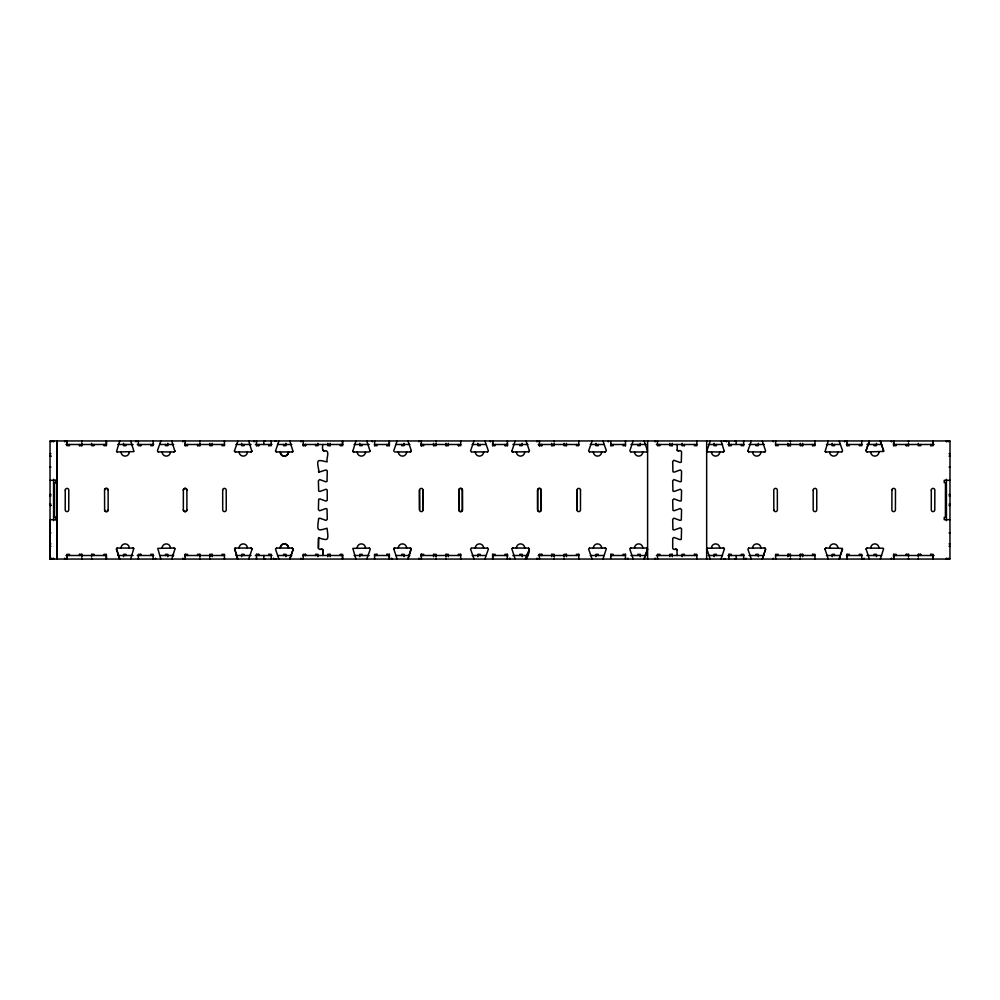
<?xml version="1.0" encoding="UTF-8"?>
<svg xmlns="http://www.w3.org/2000/svg" width="1000" height="1000" viewBox="0 0 1000 1000"><rect width="100%" height="100%" fill="white"/><g stroke="black" fill="none" stroke-linecap="round" stroke-linejoin="round"><path stroke-width="1.5" d="M50.038 559.05L50.038 440.95L950 440.95L949.95 559.05L50 559.05L50 519.688L55.775 519.688L55.775 517.325L54.525 517.325L54.525 482.675L55.775 482.675L55.775 480.312L50 480.312M321.262 548.812L322.812 549.637L322.837 555.5L322.713 549.375L319.363 549.338L318.425 548.438L318.675 537.863M318.675 518.575C316.925 531.225 317.05 531.237 327.025 528.225C328.738 540.9 328.65 540.862 318.675 537.863M319.1 472.1L326.037 469.938L327.275 470.85L327.025 481.425L325.775 481.788L319.65 479.575L318.387 480.763L318.675 491.075L319.925 491.438L326.037 489.225L327.175 489.875L327.262 500.225L326.037 501.125L319.913 498.913L318.675 499.288L318.387 509.6L319.65 510.775L325.775 508.562L327.013 508.925L327.287 519.237L326.037 520.425L319.913 518.212L318.675 518.575M322.85 444.487C322.262 446.85 321.875 453.338 326.05 450.65C330.025 451.95 325.863 459.2 327.163 461.9C317.113 459.837 316.25 458.312 319.175 472.1M342.537 555.5L342.525 559.05L342.587 554.325L340.175 554.325L340.175 555.5M116.538 451.438L119.725 440.95M160.837 441.037L157.4 450.788L158.212 451.887M248.738 558.875L252.138 548.987M408.013 558.875L411.112 548.562M630.588 451.887L629.837 450.788L633.15 440.95M644.112 559.05L647.55 549.212L646.95 548.225M751.325 441.037L747.887 450.788L748.7 451.887M762.225 559.05L765.6 549.212L765.062 548.225M828.25 441.037L825.125 451.438M839.225 558.875L842.387 548.562M869.425 440.95L865.987 450.788L867.013 451.95M171.737 559.05L175.025 548.775M474.012 440.95L470.575 450.788L471.175 451.775M484.913 559.05L488.35 549.212L487.55 548.112M603 559.05L606.287 548.775M762.288 559.05L765.662 549.212M116.312 549.212L119.725 559.05L116.538 548.562M174.925 451.438L171.737 440.95M278.85 558.8L275.5 549.212L276.525 548.05M411.312 450.788L411.112 451.438M471.175 548.225L470.575 549.212L473.988 558.8M529.4 450.788L528.663 451.887M589.462 548.112L588.663 549.212L592.1 559.05M646.95 451.775L647.487 450.788L644.112 440.95M706.862 548.987L710.212 559.05M828.25 559.05L824.95 548.987M869.362 558.962L866.062 548.987M880.325 440.95L883.612 451.225M355.913 441.125L352.738 451.438M880.4 558.875L883.612 548.775M130.738 558.713L133.812 548.562M293.263 549.212L289.837 559.05L293.188 548.987M366.85 558.787L370.262 549.212L369.45 548.112M592.075 441.2L588.663 450.788L589.462 451.887M710.188 441.2L706.862 451.012M278.825 441.287L275.512 451.012M396.987 441.287L393.675 451.012M408.038 558.713L411.287 548.987M644.137 558.787L647.487 549.212M721.137 558.787L724.463 548.775M869.375 441.287L865.987 450.788M839.325 558.713L842.588 549.212M252.138 451.012L251.125 451.95M234.525 548.775L237.763 559.05L234.638 548.562M293.012 451.438L289.95 441.287M353.663 451.975L369.075 451.975L370.238 451.012M133.912 451.225L130.7 441.125M175.15 451.012L173.925 451.975M370.112 451.225L366.838 441.125M393.612 548.987L394.188 548.225M393.738 548.775L397 558.8M511.838 548.775L515.125 558.962M630.588 548.112L629.837 549.212L633.212 559.05M706.8 548.987L707.588 548.112M824.887 548.987L825.9 548.05M866 548.987L867.013 548.05M172.675 556.337L173.512 553.962M234.4 451.012L237.775 441.287M511.838 451.225L515.075 441.287M529.462 549.212C519.513 569.65 531.987 553.2 528.663 548.112M173.988 548.025L157.75 548.375L160.75 558.8M251.9 451.438L248.725 440.95M605.188 451.975L606.375 450.788L603 440.95M724.463 451.225L723.312 451.975M748.7 548.112L747.887 549.212L751.325 559.05M724.3 451.438L721.225 441.287M293.075 451.438L292.238 451.95M411.175 451.438L410.337 451.95M393.787 548.562L394.625 548.05M487.55 451.887L488.35 450.788L484.925 441.037M883.562 451.438L866.95 451.95M133.713 451.625L117.25 451.95M116.638 548.375L117.312 548.05M234.725 548.375L235.413 548.05M765.062 451.775L765.6 450.788L762.337 441.287M842.05 451.775L842.588 450.788L839.287 441.287M528.938 451.775L512.875 451.975M512.225 548.225L512.938 548.025M764.425 451.975L765.125 451.775M630.312 548.225L631.013 548.025M707.312 548.225L723.363 548.025M677.125 444.487L677.262 450.625L680.6 450.662L681.575 451.825L681.3 462.137L680.062 462.5L673.925 460.288L672.675 461.475L672.95 471.775L674.2 472.15L680.325 469.938L681.575 471.112L681.3 481.425L680.05 481.788L673.925 479.575L672.675 480.763L672.95 491.075L674.2 491.438L680.325 489.225L681.575 490.4L681.3 500.712L680.05 501.087L673.925 498.875L672.675 500.05L672.95 510.363L674.2 510.725L680.325 508.512L681.575 509.688L681.3 520L680.05 520.375L673.925 518.162L672.675 519.338L672.95 529.65L674.2 530.013L680.325 527.8L681.55 528.713L681.3 539.288L680.05 539.663L673.925 537.45L672.712 538.362L672.712 548.438L673.65 549.338L676.988 549.375L677.125 555.5M487.612 451.887L471.763 451.975M369.513 548.112L352.825 548.375L355.925 559.05M589.412 548.112L605.25 548.025M748.637 548.112L764.488 548.025M324.438 451.188L322.85 450.075M678.713 451.188L677.125 450.075M675.537 548.812L677.125 549.913M251.188 451.95L235.35 451.95M292.3 451.95L276.462 451.95M410.4 451.95L394.562 451.95M841.675 451.95L825.837 451.95M117.25 548.05L133.1 548.05M235.35 548.05L251.188 548.05M276.462 548.05L292.3 548.05M394.562 548.05L410.4 548.05M825.837 548.05L842.3 548.375M866.95 548.05L883.225 548.225M50.038 441.287L53.587 441.287M946.413 441.287L949.95 441.287M263.825 441.388L264.988 440.95M736.175 441.388L735.013 440.95M65.925 444.487L106.438 444.487L106.337 440.95L106.45 445.675L104.025 445.675L104.025 444.487M117.85 444.487L133.088 444.487M137.225 444.487L153.75 444.487M159.75 444.487L173.688 444.487M184.562 444.487L224.537 444.487M235.938 444.487L251.088 444.487M255.325 444.487L272.013 444.487M277.5 444.487L291.788 444.487M302.663 444.487L342.638 444.487M354.038 444.487L369.188 444.487M374.513 444.487L389.288 444.487M395.95 444.487L409.875 444.487M420.763 444.487L460.725 444.487M472.137 444.487L485.95 444.487M492.612 444.487L507.375 444.487M512.825 444.487L527.975 444.487M538.263 444.487L578.825 444.487M590.237 444.487L604.05 444.487M610.712 444.487L625.475 444.487M630.925 444.487L646.075 444.487M656.363 444.487L696.925 444.487M708.337 444.487L722.5 444.487M727.987 444.487L744.25 444.487M749.025 444.487L764.175 444.487M775.462 444.487L815.025 444.487M826.438 444.487L840.25 444.487M846.4 444.487L862.35 444.487M866.9 444.487L881.663 444.487M893.562 444.487L934.075 444.487M79.425 445.675L81.85 445.675L81.85 443.312M140.725 445.675L140.725 444.487L140.787 445.675L138.363 445.675L138.4 440.95M185.075 440.95L185.125 445.675L187.55 445.675L187.488 444.487M197.525 445.675L199.95 445.675L199.95 443.312M256.462 445.675L258.875 445.675M268.913 445.675L268.913 444.487L268.85 445.675L271.275 445.675L271.175 440.95M303.163 445.675L305.587 445.675L305.587 444.487M330.238 443.312L330.2 445.675L327.775 445.675L327.837 443.312M374.55 445.675L376.975 445.675L376.912 444.487M387.013 445.675L387.013 444.487L386.95 445.675L389.375 445.675L389.363 440.95M445.988 445.675L445.988 443.312L445.925 445.675L448.35 445.675L448.325 443.312M458.325 445.675L460.75 445.675L460.688 440.95M492.713 445.675L492.7 440.95L492.612 445.675L495.075 445.675L495.012 444.487M505.05 445.675L507.475 445.675L507.475 443.312M539.425 445.675L541.85 445.675L541.85 444.487M566.425 443.312L566.45 445.675L564.025 445.675L564.025 443.312M610.8 441.538L610.712 445.675L613.162 445.675L613.162 444.487M625.55 445.675L623.138 445.675L623.2 444.487M684.475 445.675L682.05 445.675L682.125 443.312M728.9 441.538L728.85 445.675L731.275 445.675L731.213 444.487M788.012 445.675L790.438 445.675M802.638 444.487L802.638 445.675L800.212 445.675L800.275 443.312M812.675 445.675L812.675 444.487L812.613 445.675L815.037 445.675L814.975 440.95M906.112 445.675L908.538 445.675M930.775 445.675L930.775 444.487L930.713 445.675L933.138 445.675L933.075 440.95M883.713 450.788L880.337 441.125M173.988 451.975L158.15 451.887M605.25 451.975L589.412 451.887M630.95 451.975L646.363 451.975M723.363 451.975L707.525 451.887M764.488 451.975L748.637 451.887M50.038 453.663L50.925 453.663M949.062 453.663L949.95 453.663M50.038 467.125L50.925 467.125M949.062 467.125L949.95 467.125M950 480.312L944.225 480.312L944.225 482.675L945.475 482.675L945.413 517.325L944.225 517.325L944.225 519.688L950 519.688M108.112 490.163L108.162 509.837A1.775 1.775 0 0 1 106.388 511.613A1.775 1.775 0 0 1 104.612 509.837L104.55 490.163A1.775 1.775 0 0 1 106.325 488.387A1.775 1.775 0 0 1 108.1 490.163A1.775 1.775 0 0 0 106.388 488.387A1.775 1.775 0 0 0 104.612 490.163M183.287 490.163L183.337 490.163A1.775 1.775 0 0 1 185.125 488.387A1.775 1.775 0 0 1 186.9 490.163L186.9 509.837A1.775 1.775 0 0 1 185.125 511.613A1.775 1.775 0 0 1 183.35 509.837L183.35 490.163A1.775 1.775 0 0 1 185.062 488.387A1.775 1.775 0 0 1 186.838 490.163L186.9 490.163M419.5 490.163L419.538 490.163A1.775 1.775 0 0 1 421.262 488.387A1.775 1.775 0 0 1 423.025 490.163L423.088 509.837A1.775 1.775 0 0 1 421.325 511.613A1.775 1.775 0 0 1 419.55 509.837L419.487 490.163L419.538 509.837M462.438 509.837L462.413 509.837A1.775 1.775 0 0 1 460.625 511.613A1.775 1.775 0 0 1 458.913 509.837L458.913 490.163A1.775 1.775 0 0 1 460.688 488.387A1.775 1.775 0 0 1 462.388 490.163L462.45 509.837A1.775 1.775 0 0 1 460.688 511.613A1.775 1.775 0 0 1 458.85 509.837L458.85 490.163A1.775 1.775 0 0 1 460.625 488.387A1.775 1.775 0 0 1 462.45 490.163M50.038 494.513L50.925 494.475M949.062 494.513L949.95 494.475M50.038 495.863L50.925 495.863M949.062 495.863L949.95 495.863M50.038 504.137L50.925 504.137M949.062 504.137L949.95 504.137M104.575 509.837L104.6 509.837A1.775 1.775 0 0 0 106.325 511.613A1.775 1.775 0 0 0 108.1 509.837L108.15 509.837M183.312 509.837L183.35 509.837A1.775 1.775 0 0 0 185.062 511.613A1.775 1.775 0 0 0 186.838 509.837M423.075 509.837L423.025 490.163M576.975 509.837L577.013 490.163A1.775 1.775 0 0 1 578.775 488.387A1.775 1.775 0 0 1 580.55 490.163M50.038 532.875L50.925 532.875M949.062 532.875L949.95 532.875M50.038 543.85L50.925 543.888M949.062 543.888L949.95 543.85M50.038 546.337L50.925 546.337M949.062 546.337L949.95 546.337M471.763 548.025L487.612 548.112M512.875 548.025L528.725 548.112M630.95 548.025L646.363 548.025M79.425 554.325L81.85 554.325L81.85 556.688M91.625 554.325L94.05 554.325L94.05 555.5M140.725 554.325L140.725 555.5L140.787 554.325L138.363 554.325L138.4 559.05M185.075 559.05L185.125 554.325L187.55 554.325L187.488 555.5M212.15 554.325L209.725 554.325L209.788 556.688M256.462 554.325L258.875 554.325M268.913 554.325L268.913 555.5L268.85 554.325L271.275 554.325L271.262 559.05M330.238 556.688L330.2 554.325L327.775 554.325L327.8 556.688M376.975 554.325L374.55 554.325L374.6 559.05M387.013 554.325L387.013 555.5L386.95 554.325L389.375 554.325L389.363 559.05M445.988 554.325L445.988 556.688L445.925 554.325L448.35 554.325L448.325 556.688M460.75 554.325L458.325 554.325L458.387 555.5M492.713 554.325L492.7 559.05L492.612 554.325L495.075 554.325L495.012 555.5M566.425 556.688L566.45 554.325L564.025 554.325L564 556.688M578.837 554.325L576.425 554.325L576.425 555.5M610.8 558.462L610.737 554.325L613.162 554.325L613.1 555.5M625.55 554.325L623.138 554.325L623.138 555.5M694.45 554.325L696.862 554.325L696.825 559.05M728.812 559.05L728.85 554.325L731.275 554.325L731.213 555.5M788.012 554.325L790.438 554.325M800.212 554.325L802.638 554.325L802.638 555.5M812.675 554.325L812.675 555.5L812.613 554.325L815.037 554.325L814.925 559.05M906.112 554.325L908.538 554.325M918.312 554.325L920.738 554.325M930.775 554.325L930.775 555.5L930.713 554.325L933.138 554.325L933.075 559.05M65.925 555.5L106.438 555.5L106.337 559.05L106.388 554.325L104.025 554.325L104.087 555.5M117.85 555.5L133.088 555.5M137.225 555.5L153.75 555.5M159.75 555.5L173.688 555.5M184.562 555.5L224.537 555.5M235.938 555.5L251.088 555.5M255.325 555.5L272.013 555.5M277.5 555.5L291.788 555.5M302.663 555.5L342.638 555.5M354.038 555.5L369.188 555.5M374.513 555.5L389.288 555.5M395.95 555.5L409.875 555.5M420.763 555.5L460.725 555.5M472.137 555.5L485.95 555.5M492.612 555.5L507.375 555.5M512.825 555.5L527.975 555.5M538.263 555.5L578.825 555.5M590.237 555.5L604.05 555.5M610.712 555.5L625.475 555.5M630.925 555.5L646.075 555.5M656.363 555.5L696.925 555.5M708.337 555.5L722.5 555.5M727.987 555.5L744.25 555.5M749.025 555.5L764.175 555.5M775.462 555.5L815.025 555.5M826.438 555.5L840.25 555.5M846.4 555.5L862.35 555.5M866.9 555.5L881.663 555.5M893.562 555.5L934.075 555.5M263.825 558.612L264.988 559.05M276 559.05L274.825 559.05M736.175 558.612L735.013 559.05M50.038 558.713L53.587 558.713M946.413 558.713L949.95 558.713M512.938 451.975L512.225 451.775M353.725 451.975L352.675 451.438M235.625 451.975L234.925 451.775M764.425 548.025L765.312 548.375M723.312 548.025L724.013 548.225M605.188 548.025L605.9 548.225M173.925 548.025L174.975 548.562M825.9 451.95L825.225 451.625M276.525 451.95L275.837 451.625M117.312 451.95L116.638 451.625M410.337 548.05L411.025 548.375M292.238 548.05L293.25 548.987M251.125 548.05L251.812 548.375M133.038 548.05L133.713 548.375M707.588 451.887L706.8 451.012M512.5 451.887L511.775 451.225M723.95 548.225L724.463 548.987M318.938 471.962L318.438 471.287M748.138 451.438L747.95 450.788M275.75 451.438L275.562 450.788M234.638 451.438L234.45 450.788M251.9 548.562L252.1 549.212M529.462 450.788L526.025 440.95M411.375 450.788L407.938 440.95M554.2 555.5L554.212 556.388M436.1 555.5L436.112 556.388M342.537 444.487L342.525 440.95L342.638 445.675L340.175 445.675L340.225 444.487M57.088 440.95L57.125 559.038L57.125 440.95M948.188 440.95L948.188 441.838M948.188 558.162L948.188 559.05M946.413 440.95L946.413 441.838M946.413 479.3L946.413 520.7M946.413 558.162L946.413 559.05M933.025 440.95L933.025 444.487M933.025 555.5L933.025 559.05M920.738 444.487L920.738 445.675L918.312 445.675L918.325 443.312M920.675 554.325L920.738 555.5M918.375 554.325L918.3 556.688M918.35 558.162L918.35 559.05M908.5 440.95L908.5 441.838M908.475 445.675L908.45 443.312M908.475 554.325L908.487 556.688M908.5 558.162L908.5 559.05M906.112 444.487L906.175 445.675M906.175 554.325L906.175 555.5M896.075 444.487L896.137 445.675L893.713 445.675L893.713 440.95M896.137 555.5L896.137 554.325L893.713 554.325L893.75 559.05M893.662 440.95L893.562 445.675M893.562 554.325L893.662 559.05M891.363 440.95L891.363 441.838M891.363 558.162L891.388 559.05M876.438 443.312L876.438 445.675L874.075 445.675L874.075 444.487M876.438 556.688L876.438 554.325L874.075 554.325L874.075 555.5M864.1 558.162L864.112 559.05M861.675 440.95L861.712 445.675L859.35 445.675L859.412 444.487M861.75 559.05L861.712 554.325L859.35 554.325L859.35 555.5M849.312 444.487L849.312 445.675L846.95 445.675L846.912 440.95M849.312 555.5L849.312 554.325L846.95 554.325L847 559.05M847.013 443.312L847.013 445.675M847.013 554.325L847.013 556.688M844.638 440.95L844.613 441.838M834.513 444.487L834.513 445.675L832.15 445.675L832.15 443.312M834.513 555.5L834.513 554.325L832.15 554.325L832.15 556.688M802.625 443.312L802.625 445.675M802.625 554.325L802.625 556.688M800.275 554.325L800.2 556.688M800.25 558.162L800.25 559.05M790.413 440.95L790.413 441.838M790.438 443.312L790.375 445.675M790.375 554.325L790.387 556.688M790.413 558.162L790.413 559.05M788.075 444.487L788.075 445.675M788.075 554.325L788.075 555.5M787.862 443.312L787.862 445.675M787.862 554.325L787.862 556.688M777.975 444.487L778.037 445.675L775.612 445.675L775.612 440.95M778.037 555.5L778.037 554.325L775.612 554.325L775.65 559.05M773.838 509.837L773.775 490.163A1.775 1.775 0 0 1 775.55 488.387A1.775 1.775 0 0 1 777.325 490.163L777.387 509.837A1.775 1.775 0 0 1 775.55 511.613A1.775 1.775 0 0 1 773.775 509.837M773.288 440.95L773.263 441.838M773.263 558.162L773.288 559.05M758.337 443.312L758.337 445.675L755.975 445.675L755.975 444.487M758.337 556.688L758.337 554.325L755.975 554.325L755.975 555.5M746 558.162L746.012 559.05M743.662 440.95L743.612 445.675L741.25 445.675L741.25 444.487M743.662 559.05L743.675 554.325L741.25 554.325L741.25 555.5M736.175 440.95L736.2 444.487M736.2 555.5L736.2 559.05M728.9 443.312L728.913 445.675M728.913 554.325L728.9 556.688M726.513 440.95L726.513 441.838M725.175 440.95L724.013 440.95M725.175 559.05L724.013 559.05M716.413 444.487L716.413 445.675L714.05 445.675L714.05 443.312M716.413 555.5L716.413 554.325L714.05 554.325L714.05 556.688M706.663 440.95L706.663 559.05M696.812 440.95L696.925 445.675L694.45 445.675L694.513 444.487M694.513 554.325L694.45 555.5M684.475 444.487L684.412 445.675M684.412 555.5L684.475 554.325L682.05 554.325L682.1 556.688M672.262 443.312L672.262 445.675L669.85 445.675L669.762 443.312M672.288 556.688L672.262 554.325L669.85 554.325L669.762 556.688M672.2 444.487L672.2 445.675M672.2 554.325L672.2 555.5M659.812 444.487L659.875 445.675L657.45 445.675L657.463 440.95M659.812 555.5L659.875 554.325L657.45 554.325L657.55 559.05M655.188 440.95L655.163 441.838M655.163 558.162L655.188 559.05M647.6 440.95L647.6 559.05M640.238 443.312L640.238 445.675L637.875 445.675L637.875 444.487M640.238 556.688L640.238 554.325L637.875 554.325L637.875 555.5M627.9 558.162L627.925 559.05M625.5 440.95L625.475 445.675M625.475 554.325L625.475 559.05M610.8 443.312L610.8 445.675M610.8 554.325L610.8 556.688M608.438 440.95L608.413 441.838M598.312 444.487L598.312 445.675L595.95 445.675L595.95 443.312M598.312 555.5L598.312 554.325L595.95 554.325L595.95 556.688M580.487 490.163L580.487 509.837A1.775 1.775 0 0 1 578.713 511.613A1.775 1.775 0 0 1 576.95 509.837L576.95 490.163M578.725 440.95L578.825 445.675L576.425 445.675L576.425 444.487M578.775 554.325L578.775 559.05M566.388 444.487L566.388 445.675M566.388 554.325L566.388 555.5M564.05 558.162L564.05 559.05M554.212 440.95L554.212 441.838M554.237 443.312L554.175 445.675L551.825 445.675L551.875 444.487M554.188 556.688L554.175 554.325L551.825 554.325L551.875 555.5M554.212 558.162L554.212 559.05M551.663 443.312L551.663 445.675M551.663 554.325L551.663 556.688M541.85 555.5L541.85 554.325L539.425 554.325L539.45 559.05M541.788 444.487L541.788 445.675M541.788 554.325L541.788 555.5M539.425 440.95L539.487 445.675M539.263 444.487L539.263 445.675M539.263 554.325L539.263 555.5M537.087 440.95L537.062 441.838M537.062 558.162L537.087 559.05M522.137 443.312L522.137 445.675L519.775 445.675L519.775 444.487M522.137 556.688L522.137 554.325L519.775 554.325L519.775 555.5M509.8 558.162L509.825 559.05M507.463 556.688L507.475 554.325L505.05 554.325L505.112 555.5M507.413 440.95L507.375 445.675M507.413 554.325L507.375 559.05M505.05 444.487L505.112 445.675M490.312 440.95L490.312 441.838M480.213 444.487L480.213 445.675L477.85 445.675L477.85 443.312M480.213 555.5L480.213 554.325L477.85 554.325L477.85 556.688M462.388 490.163L462.388 509.837M460.688 554.325L460.688 559.05M458.387 444.487L458.387 445.675M445.95 558.162L445.95 559.05M436.112 440.95L436.112 441.838M436.15 443.312L436.087 445.675L433.725 445.675L433.787 444.487M436.087 556.688L436.15 554.325L433.725 554.325L433.725 555.5M436.112 558.162L436.112 559.05M433.562 443.312L433.562 445.675M433.562 554.325L433.562 556.688M423.75 444.487L423.688 445.675L421.325 445.675L421.325 440.95M423.688 555.5L423.688 554.325L421.325 554.325L421.35 559.05M421.388 443.312L421.388 445.675M421.388 554.325L421.388 556.688M421.163 444.487L421.163 445.675M421.163 554.325L421.163 555.5M418.975 440.95L418.975 441.838M418.975 558.162L418.988 559.05M404.038 443.312L404.038 445.675L401.688 445.675L401.688 444.487M404.038 556.688L404.038 554.325L401.688 554.325L401.688 555.5M391.7 558.162L391.725 559.05M389.275 440.95L389.288 445.675M389.288 554.325L389.275 559.05M376.912 554.325L376.975 555.5M374.6 440.95L374.613 445.675M372.238 440.95L372.225 441.838M362.113 444.487L362.113 445.675L359.762 445.675L359.762 443.312M362.113 555.5L362.113 554.325L359.762 554.325L359.762 556.688M330.138 444.487L330.138 445.675M330.138 554.325L330.138 555.5M318.4 538.625L318.4 548.175M317.962 443.312L317.925 445.675L315.562 445.675L315.625 444.487M317.987 556.688L317.925 554.325L315.562 554.325L315.562 555.5M305.587 555.5L305.587 554.325L303.163 554.325L303.25 559.05M305.525 444.487L305.525 445.675M305.525 554.325L305.525 555.5M303.25 440.95L303.225 445.675M300.875 440.95L300.875 441.838M300.875 558.162L300.887 559.05M285.95 443.312L285.95 445.675L283.587 445.675L283.587 444.487M285.95 556.688L285.95 554.325L283.587 554.325L283.587 555.5M276 440.95L274.825 440.95M273.6 558.162L273.625 559.05M263.8 440.95L263.8 444.487M263.8 555.5L263.825 559.05M258.875 444.487L258.825 445.675M258.825 554.325L258.825 555.5M256.5 440.95L256.525 445.675M256.525 554.325L256.5 559.05M254.125 440.95L254.125 441.838M244.025 444.487L244.025 445.675L241.663 445.675L241.663 443.312M244.025 555.5L244.025 554.325L241.663 554.325L241.663 556.688M224.438 440.95L224.488 445.675L222.125 445.675L222.125 444.487M224.438 559.05L224.488 554.325L222.125 554.325L222.188 555.5M212.138 443.312L212.15 445.675L209.725 445.675L209.737 443.312M212.087 554.325L212.138 556.688M209.762 558.162L209.762 559.05M209.7 555.5L209.7 556.688M199.95 556.688L199.95 554.325L197.525 554.325L197.587 555.5M199.913 440.95L199.913 441.838M199.862 443.312L199.887 445.675M199.887 554.325L199.9 556.688M199.913 558.162L199.913 559.05M197.525 444.487L197.587 445.675M185.15 443.312L185.188 445.675M185.188 554.325L185.15 556.688M182.775 440.95L182.775 441.838M182.775 558.162L182.787 559.05M167.85 443.312L167.85 445.675L165.487 445.675L165.487 444.487M167.85 556.688L167.85 554.325L165.487 554.325L165.487 555.5M155.5 558.162L155.525 559.05M153.162 440.95L153.125 445.675L150.762 445.675L150.762 444.487M153.162 559.05L153.125 554.325L150.762 554.325L150.762 555.5M136.037 440.95L136.025 441.838M125.925 444.487L125.925 445.675L123.562 445.675L123.562 443.312M125.925 555.5L125.925 554.325L123.562 554.325L123.562 556.688M93.987 444.487L94.05 445.675L91.625 445.675L91.638 443.312M91.688 554.325L91.6 556.688M91.662 558.162L91.662 559.05M81.825 440.95L81.825 441.838M81.825 558.162L81.825 559.05M81.762 443.312L81.788 445.675M81.788 554.325L81.8 556.688M79.488 444.487L79.488 445.675M79.488 554.325L79.488 555.5M69.45 444.487L69.45 445.675L67.025 445.675L67.05 440.95L66.975 444.487M69.45 555.5L69.45 554.325L67.025 554.325L67.05 559.05L66.975 555.5M64.688 440.95L64.675 441.838M64.675 558.162L64.688 559.05M55.712 480.312L55.712 482.675M55.712 517.325L55.712 519.688M53.587 440.95L53.587 441.838M53.587 479.3L53.587 520.7M53.587 558.162L53.587 559.05M51.812 440.95L51.812 441.838M51.812 558.162L51.812 559.05M365.5 451.975A4.138 4.138 0 0 1 361.375 456.1A4.138 4.138 0 0 1 357.238 451.975M406.613 451.975A4.138 4.138 0 0 1 402.488 456.1A4.138 4.138 0 0 1 398.35 451.975M398.312 548.025A4.138 4.138 0 0 1 402.45 543.9A4.138 4.138 0 0 1 406.587 548.025M357.2 548.025A4.138 4.138 0 0 1 361.337 543.888A4.138 4.138 0 0 1 365.475 548.025M483.6 451.975A4.138 4.138 0 0 1 479.462 456.1A4.138 4.138 0 0 1 475.337 451.975M524.688 451.975A4.138 4.138 0 0 1 520.55 456.1A4.138 4.138 0 0 1 516.413 451.975M516.413 548.025A4.138 4.138 0 0 1 520.55 543.9A4.138 4.138 0 0 1 524.688 548.025M475.337 548.025A4.138 4.138 0 0 1 479.462 543.9A4.138 4.138 0 0 1 483.6 548.025M601.65 451.975A4.138 4.138 0 0 1 597.513 456.1A4.138 4.138 0 0 1 593.387 451.975M642.8 451.975A4.138 4.138 0 0 1 638.663 456.1A4.138 4.138 0 0 1 634.525 451.975M634.525 548.025A4.138 4.138 0 0 1 638.663 543.9A4.138 4.138 0 0 1 642.8 548.025M593.387 548.025A4.138 4.138 0 0 1 597.513 543.9A4.138 4.138 0 0 1 601.65 548.025M719.762 451.975A4.138 4.138 0 0 1 715.638 456.1A4.138 4.138 0 0 1 711.5 451.975M760.913 451.975A4.138 4.138 0 0 1 756.775 456.1A4.138 4.138 0 0 1 752.638 451.975M752.613 548.025A4.138 4.138 0 0 1 756.75 543.9A4.138 4.138 0 0 1 760.875 548.025M711.5 548.025A4.138 4.138 0 0 1 715.638 543.9A4.138 4.138 0 0 1 719.762 548.025M837.887 451.975A4.138 4.138 0 0 1 833.763 456.1A4.138 4.138 0 0 1 829.625 451.975M878.975 451.975A4.138 4.138 0 0 1 874.837 456.1A4.138 4.138 0 0 1 870.713 451.975M870.738 548.025A4.138 4.138 0 0 1 874.875 543.9A4.138 4.138 0 0 1 879 548.025M829.6 548.025A4.138 4.138 0 0 1 833.725 543.9A4.138 4.138 0 0 1 837.862 548.025M129.312 451.975A4.138 4.138 0 0 1 125.175 456.1A4.138 4.138 0 0 1 121.037 451.975M170.425 451.975A4.138 4.138 0 0 1 166.287 456.1A4.138 4.138 0 0 1 162.15 451.975M162.15 548.025A4.138 4.138 0 0 1 166.287 543.9A4.138 4.138 0 0 1 170.425 548.025M121.013 548.025A4.138 4.138 0 0 1 125.138 543.9A4.138 4.138 0 0 1 129.275 548.025M247.4 451.975A4.138 4.138 0 0 1 243.275 456.1A4.138 4.138 0 0 1 239.137 451.975M288.512 451.975A4.138 4.138 0 0 1 284.387 456.1A4.138 4.138 0 0 1 280.225 451.975M280.25 451.975A4.138 4.138 0 0 0 284.387 456.1A4.138 4.138 0 0 0 288.488 451.975M280.225 548.025A4.138 4.138 0 0 1 284.35 543.9A4.138 4.138 0 0 1 288.512 548.025M288.488 548.025A4.138 4.138 0 0 0 284.35 543.9A4.138 4.138 0 0 0 280.25 548.025M239.112 548.025A4.138 4.138 0 0 1 243.238 543.9A4.138 4.138 0 0 1 247.375 548.025M50.925 456.112L50.038 456.112L50.925 456.15M949.95 456.112L949.062 456.112L949.95 456.15M65.237 490.163L65.213 509.837A1.775 1.775 0 0 0 66.963 511.613A1.775 1.775 0 0 0 68.737 509.837L68.8 490.163A1.775 1.775 0 0 0 67.025 488.387A1.775 1.775 0 0 0 65.263 490.163M222.688 490.163L222.712 509.837A1.775 1.775 0 0 0 224.488 511.613A1.775 1.775 0 0 0 226.262 509.837L226.2 490.163A1.775 1.775 0 0 0 224.425 488.387A1.775 1.775 0 0 0 222.65 490.163M537.638 490.163L537.587 509.837A1.775 1.775 0 0 0 539.362 511.613A1.775 1.775 0 0 0 541.188 509.837L541.188 490.163A1.775 1.775 0 0 0 539.425 488.387A1.775 1.775 0 0 0 537.587 490.163L537.65 509.837A1.775 1.775 0 0 0 539.425 511.613A1.775 1.775 0 0 0 541.125 509.837L541.125 490.163A1.775 1.775 0 0 0 539.362 488.387A1.775 1.775 0 0 0 537.65 490.163M813.188 490.163L813.2 509.837A1.775 1.775 0 0 0 814.975 511.613A1.775 1.775 0 0 0 816.75 509.837L816.75 490.163A1.775 1.775 0 0 0 814.975 488.387A1.775 1.775 0 0 0 813.2 490.163M891.912 490.163L891.875 509.837A1.775 1.775 0 0 0 893.65 511.613A1.775 1.775 0 0 0 895.425 509.837L895.487 490.163A1.775 1.775 0 0 0 893.65 488.387A1.775 1.775 0 0 0 891.875 490.163M931.287 490.163L931.3 509.837A1.775 1.775 0 0 0 933.012 511.613A1.775 1.775 0 0 0 934.788 509.837L934.837 490.163A1.775 1.775 0 0 0 933.075 488.387A1.775 1.775 0 0 0 931.3 490.163M50.925 505.487L50.038 505.487L50.925 505.525M949.95 505.487L949.062 505.487L949.95 505.525"/></g></svg>
